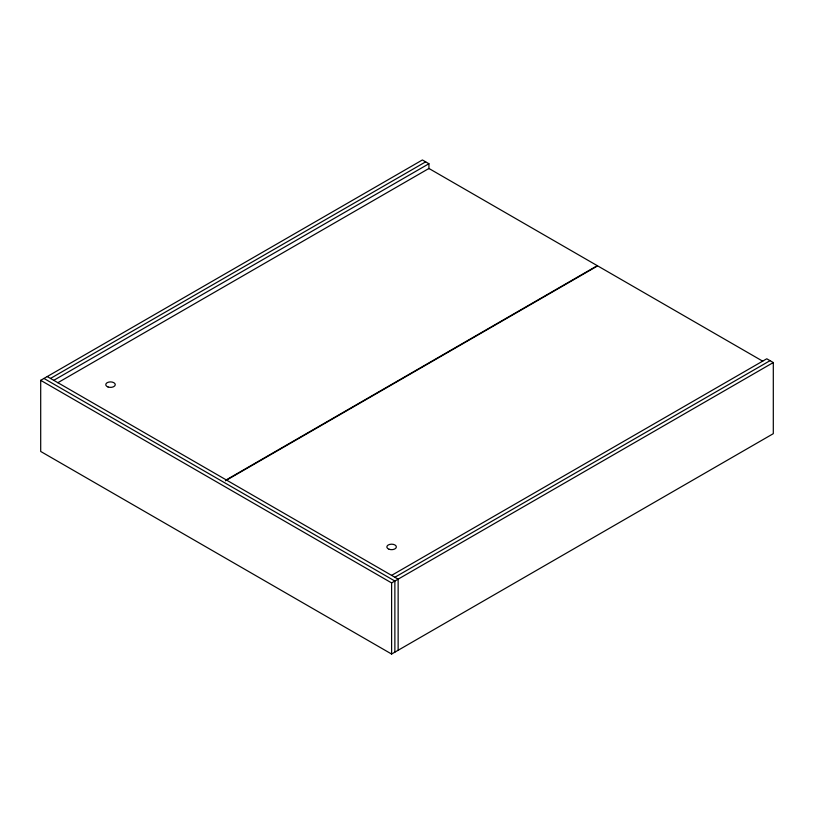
<?xml version="1.0" encoding="UTF-8"?>
<svg xmlns="http://www.w3.org/2000/svg" width="814" height="814" viewBox="0 0 814 814"><rect width="100%" height="100%" fill="white"/><g stroke="black" fill="none" stroke-linecap="round" stroke-linejoin="round"><path stroke-width="1.22" d="M391.605 575.376L766.768 358.781L773.3 362.545L773.3 433.669L391.605 654.039L40.7 451.455L40.7 380.331L422.395 159.961L428.927 163.726L428.927 168.813M50.499 378.439L425.661 161.844M53.765 380.331L428.927 163.726M57.814 382.733L428.927 168.467L597.293 265.669L226.17 479.934M225.447 480.779L597.659 265.883L762.718 361.182M394.871 577.258L770.034 360.663M40.7 380.331L391.605 582.916L773.3 362.545M47.232 376.556L398.138 579.151L398.138 650.274M43.966 378.439L394.871 581.033L394.871 652.156M391.605 582.916L391.605 654.039M389.102 549.267A4.752 2.747 0 0 0 396.357 547.008A4.752 2.747 0 0 0 389.346 544.505A4.752 2.747 0 0 0 389.102 549.267M108.008 386.976A4.752 2.747 0 0 0 115.262 384.727A4.752 2.747 0 0 0 108.252 382.224A4.752 2.747 0 0 0 108.008 386.976"/></g></svg>
